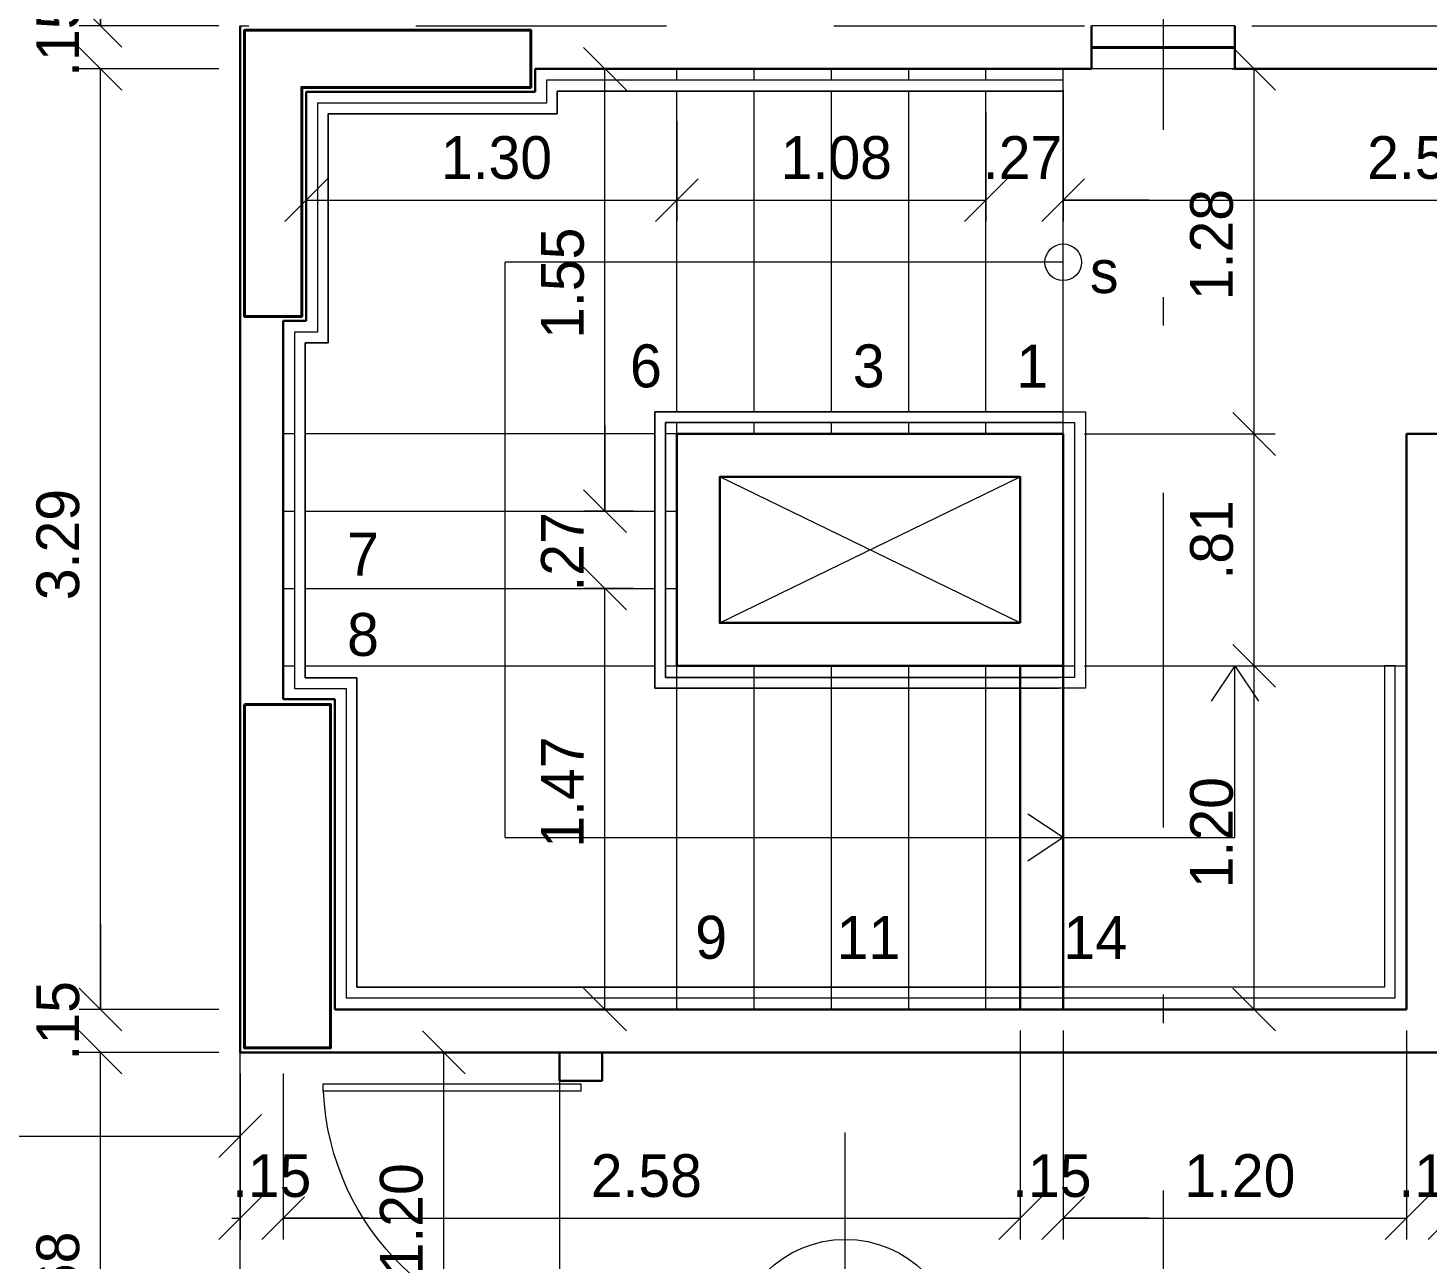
# Model space of a CAD drawing. Header units: metres. Extents: x -5.3 to 83.9, y -21.1 to 42.
# Drawn here: x 26.533 to 31.425, y 22.414 to 26.717 of the extents above; entities that cross this region are included whole.
import ezdxf
from ezdxf.enums import TextEntityAlignment as Align

# ---------------------------------------------------------------- set-up
doc = ezdxf.new("R2010")
doc.units = ezdxf.units.M
doc.header["$MEASUREMENT"] = 0
for name, pattern in [('DGN Style 2', [1.46055, 0.87633, -0.58422]), ('DGN Style 3', [2.04477, 1.46055, -0.58422]), ('DGN Style 4', [2.33834, 1.16844, -0.58422, 0.001461, -0.58422])]:
    doc.linetypes.add(name, pattern=pattern)
for name, color, linetype, lineweight in [('Level 1', 7, 'Continuous', 0), ('Level 23', 7, 'Continuous', 0), ('Level 24', 7, 'Continuous', 0), ('Level 31', 7, 'Continuous', 0), ('Level 41', 7, 'Continuous', 0), ('Level 42', 7, 'Continuous', 0), ('Level 8', 7, 'Continuous', 0)]:
    doc.layers.add(name, color=color, linetype=linetype, lineweight=lineweight)
doc.styles.add('Style-INTL_ENGINEERING', font='INTL_ENGINEERING.shx')
doc.dimstyles.get("Standard").update_dxf_attribs({"dimtxt": 0.18, "dimasz": 0.18, "dimexe": 0.18, "dimexo": 0.0625, "dimgap": 0.09, "dimtad": 0, "dimtih": 1, "dimtoh": 1, "dimdec": 4, "dimzin": 1, "dimdsep": 46, "dimtxsty": 'Standard', "dimcen": 0, "dimadec": 0, "dimazin": 0, "dimtfac": 1, "dimtdec": 4, "dimtofl": 0, "dimtmove": 0, "dimatfit": 3, "dimfxl": 0, "dimtolj": 1, "dimtzin": 1, "dimarcsym": 0})

# ---------------------------------------------------------------- blocks, each defined once
blk = doc.blocks.new('*D89')
at = {"layer": 'Defpoints'}
for p in [(30.062, 27.2024), (32.7002, 27.2024), (27.4238, 26.7246), (32.7002, 26.5746)]:
    blk.add_point(p, dxfattribs=at)
at = {"layer": 'Level 23', "color": 2, "linetype": 'Continuous', "lineweight": 0}
for p, q in [((27.3492, 27.1277), (27.4984, 27.277)), ((27.4238, 26.7989), (27.4238, 27.2766)), ((32.7749, 27.277), (32.6256, 27.1277)), ((32.7002, 26.6489), (32.7002, 27.2766)), ((27.4238, 27.2024), (32.7002, 27.2024))]:
    blk.add_line(p, q, dxfattribs=at)
at = {"layer": 'Level 23', "color": 2, "linetype": 'Continuous', "lineweight": 0, "style": 'Style-INTL_ENGINEERING'}
blk.add_text('5.28', height=0.14925, dxfattribs=at).set_placement((29.8493, 27.3512), align=Align.MIDDLE_LEFT)
blk = doc.blocks.new('_Oblique')
at = {"color": 0, "linetype": 'ByBlock', "lineweight": -2}
blk.add_line((0.5, 0.5), (-0.5, -0.5), dxfattribs=at)
blk = doc.blocks.new('*D94')
at = {"layer": 'Defpoints'}
for p in [(26.7855, 23.289), (27.2738, 23.289), (26.7855, 23.214), (27.2738, 23.139)]:
    blk.add_point(p, dxfattribs=at)
at = {"layer": 'Level 23', "color": 2, "linetype": 'Continuous', "lineweight": 0}
for p, q in [((26.7855, 23.5883), (26.7855, 23.289)), ((26.8601, 23.2144), (26.7109, 23.3637)), ((27.1996, 23.289), (26.7112, 23.289)), ((26.7109, 23.2137), (26.8601, 23.0644)), ((27.1996, 23.139), (26.7112, 23.139)), ((26.7855, 23.1106), (26.7855, 23.139))]:
    blk.add_line(p, q, dxfattribs=at)
at = {"layer": 'Level 23', "color": 2, "linetype": 'Continuous', "lineweight": 0, "style": 'Style-INTL_ENGINEERING'}
blk.add_text('.15', height=0.14925, rotation=90, dxfattribs=at).set_placement((26.6366, 23.1106), align=Align.MIDDLE_LEFT)
blk = doc.blocks.new('*D95')
at = {"layer": 'Defpoints'}
for p in [(26.7855, 26.5746), (27.2738, 26.5746), (26.7855, 24.9318), (27.2738, 23.289)]:
    blk.add_point(p, dxfattribs=at)
at = {"layer": 'Level 23', "color": 2, "linetype": 'Continuous', "lineweight": 0}
for p, q in [((26.7109, 26.6493), (26.8601, 26.5)), ((27.1996, 26.5746), (26.7112, 26.5746)), ((26.7855, 23.289), (26.7855, 26.5746)), ((26.8601, 23.2144), (26.7109, 23.3637)), ((27.1996, 23.289), (26.7112, 23.289))]:
    blk.add_line(p, q, dxfattribs=at)
at = {"layer": 'Level 23', "color": 2, "linetype": 'Continuous', "lineweight": 0, "style": 'Style-INTL_ENGINEERING'}
blk.add_text('3.29', height=0.14925, rotation=90, dxfattribs=at).set_placement((26.6366, 24.7185), align=Align.MIDDLE_LEFT)
blk = doc.blocks.new('*D96')
at = {"layer": 'Defpoints'}
for p in [(26.7855, 26.7246), (27.2738, 26.7246), (26.7855, 26.6496), (27.2738, 26.5746)]:
    blk.add_point(p, dxfattribs=at)
at = {"layer": 'Level 23', "color": 2, "linetype": 'Continuous', "lineweight": 0}
for p, q in [((26.7855, 27.0239), (26.7855, 26.7246)), ((26.8601, 26.65), (26.7109, 26.7993)), ((27.1996, 26.7246), (26.7112, 26.7246)), ((26.7109, 26.6493), (26.8601, 26.5)), ((27.1996, 26.5746), (26.7112, 26.5746)), ((26.7855, 26.5462), (26.7855, 26.5746))]:
    blk.add_line(p, q, dxfattribs=at)
at = {"layer": 'Level 23', "color": 2, "linetype": 'Continuous', "lineweight": 0, "style": 'Style-INTL_ENGINEERING'}
blk.add_text('.15', height=0.14925, rotation=90, dxfattribs=at).set_placement((26.6366, 26.5462), align=Align.MIDDLE_LEFT)
blk = doc.blocks.new('*D97')
at = {"layer": 'Defpoints'}
for p in [(26.7855, 29.8541), (27.2738, 29.8541), (26.7855, 28.2894), (27.2738, 26.7246)]:
    blk.add_point(p, dxfattribs=at)
at = {"layer": 'Level 23', "color": 2, "linetype": 'Continuous', "lineweight": 0}
for p, q in [((26.7109, 29.9287), (26.8601, 29.7795)), ((27.1996, 29.8541), (26.7112, 29.8541)), ((26.7855, 26.7246), (26.7855, 29.8541)), ((26.8601, 26.65), (26.7109, 26.7993)), ((27.1996, 26.7246), (26.7112, 26.7246))]:
    blk.add_line(p, q, dxfattribs=at)
at = {"layer": 'Level 23', "color": 2, "linetype": 'Continuous', "lineweight": 0, "style": 'Style-INTL_ENGINEERING'}
blk.add_text('3.13', height=0.14925, rotation=90, dxfattribs=at).set_placement((26.6366, 28.119), align=Align.MIDDLE_LEFT)
blk = doc.blocks.new('*D93')
at = {"layer": 'Defpoints'}
for p in [(26.7855, 23.139), (27.2738, 23.139), (26.7855, 22.299), (27.2738, 21.459)]:
    blk.add_point(p, dxfattribs=at)
at = {"layer": 'Level 23', "color": 2, "linetype": 'Continuous', "lineweight": 0}
for p, q in [((26.7109, 23.2137), (26.8601, 23.0644)), ((27.1996, 23.139), (26.7112, 23.139)), ((26.7855, 21.459), (26.7855, 23.139)), ((26.8601, 21.3844), (26.7109, 21.5337)), ((27.1996, 21.459), (26.7112, 21.459))]:
    blk.add_line(p, q, dxfattribs=at)
at = {"layer": 'Level 23', "color": 2, "linetype": 'Continuous', "lineweight": 0, "style": 'Style-INTL_ENGINEERING'}
blk.add_text('1.68', height=0.14925, rotation=90, dxfattribs=at).set_placement((26.6366, 22.1245), align=Align.MIDDLE_LEFT)
blk = doc.blocks.new('*D99')
at = {"layer": 'Defpoints'}
for p in [(29.8803, 26.4971), (28.8002, 26.4659), (29.3403, 26.1159), (29.8803, 26.1159)]:
    blk.add_point(p, dxfattribs=at)
at = {"layer": 'Level 23', "color": 2, "linetype": 'Continuous', "lineweight": 0}
for p, q in [((29.8803, 26.4229), (29.8803, 26.0417)), ((28.8002, 26.3916), (28.8002, 26.0417)), ((28.7256, 26.0413), (28.8749, 26.1906)), ((29.9549, 26.1906), (29.8056, 26.0413)), ((28.8002, 26.1159), (29.8803, 26.1159))]:
    blk.add_line(p, q, dxfattribs=at)
at = {"layer": 'Level 23', "color": 2, "linetype": 'Continuous', "lineweight": 0, "style": 'Style-INTL_ENGINEERING'}
blk.add_text('1.08', height=0.14925, dxfattribs=at).set_placement((29.1634, 26.2648), align=Align.MIDDLE_LEFT)
blk = doc.blocks.new('*D100')
at = {"layer": 'Defpoints'}
for p in [(30.1502, 26.5746), (29.8803, 26.4971), (30.0153, 26.1159), (30.1502, 26.1159)]:
    blk.add_point(p, dxfattribs=at)
at = {"layer": 'Level 23', "color": 2, "linetype": 'Continuous', "lineweight": 0}
for p, q in [((30.1502, 26.5004), (30.1502, 26.0417)), ((29.8803, 26.4229), (29.8803, 26.0417)), ((29.9549, 26.1906), (29.8056, 26.0413)), ((30.0756, 26.0413), (30.2249, 26.1906)), ((29.8695, 26.1159), (29.8803, 26.1159)), ((30.4495, 26.1159), (30.1502, 26.1159))]:
    blk.add_line(p, q, dxfattribs=at)
at = {"layer": 'Level 23', "color": 2, "linetype": 'Continuous', "lineweight": 0, "style": 'Style-INTL_ENGINEERING'}
blk.add_text('.27', height=0.14925, dxfattribs=at).set_placement((29.8695, 26.2648), align=Align.MIDDLE_LEFT)
blk = doc.blocks.new('*D101')
at = {"layer": 'Defpoints'}
for p in [(30.1502, 26.5746), (31.4252, 26.1159), (32.7002, 26.1159), (32.7002, 25.9368)]:
    blk.add_point(p, dxfattribs=at)
at = {"layer": 'Level 23', "color": 2, "linetype": 'Continuous', "lineweight": 0}
for p, q in [((30.1502, 26.5004), (30.1502, 26.0417)), ((30.0756, 26.0413), (30.2249, 26.1906)), ((32.7749, 26.1906), (32.6256, 26.0413)), ((32.7002, 26.0111), (32.7002, 26.1902)), ((30.1502, 26.1159), (32.7002, 26.1159))]:
    blk.add_line(p, q, dxfattribs=at)
at = {"layer": 'Level 23', "color": 2, "linetype": 'Continuous', "lineweight": 0, "style": 'Style-INTL_ENGINEERING'}
blk.add_text('2.55', height=0.14925, dxfattribs=at).set_placement((31.2125, 26.2648), align=Align.MIDDLE_LEFT)
blk = doc.blocks.new('*D98')
at = {"layer": 'Defpoints'}
for p in [(28.8002, 26.4659), (27.5045, 26.0944), (28.1524, 26.1159), (28.8002, 26.1159)]:
    blk.add_point(p, dxfattribs=at)
at = {"layer": 'Level 23', "color": 2, "linetype": 'Continuous', "lineweight": 0}
for p, q in [((28.8002, 26.3916), (28.8002, 26.0417)), ((27.4299, 26.0413), (27.5792, 26.1906)), ((27.5045, 26.1687), (27.5045, 26.1902)), ((28.8749, 26.1906), (28.7256, 26.0413)), ((27.5045, 26.1159), (28.8002, 26.1159))]:
    blk.add_line(p, q, dxfattribs=at)
at = {"layer": 'Level 23', "color": 2, "linetype": 'Continuous', "lineweight": 0, "style": 'Style-INTL_ENGINEERING'}
blk.add_text('1.30', height=0.14925, dxfattribs=at).set_placement((27.9755, 26.2648), align=Align.MIDDLE_LEFT)
blk = doc.blocks.new('*D103')
at = {"layer": 'Defpoints'}
for p in [(30.0003, 23.289), (27.4238, 23.139), (28.712, 22.5597), (30.0003, 22.5597)]:
    blk.add_point(p, dxfattribs=at)
at = {"layer": 'Level 23', "color": 2, "linetype": 'Continuous', "lineweight": 0}
for p, q in [((30.0003, 23.2148), (30.0003, 22.4855)), ((27.4238, 23.0648), (27.4238, 22.4855)), ((27.3492, 22.4851), (27.4984, 22.6343)), ((30.0749, 22.6343), (29.9256, 22.4851)), ((27.4238, 22.5597), (30.0003, 22.5597))]:
    blk.add_line(p, q, dxfattribs=at)
at = {"layer": 'Level 23', "color": 2, "linetype": 'Continuous', "lineweight": 0, "style": 'Style-INTL_ENGINEERING'}
blk.add_text('2.58', height=0.14925, dxfattribs=at).set_placement((28.4993, 22.7086), align=Align.MIDDLE_LEFT)
blk = doc.blocks.new('*D104')
at = {"layer": 'Defpoints'}
for p in [(30.0003, 23.289), (30.1502, 23.289), (30.0753, 22.5597), (30.1502, 22.5597)]:
    blk.add_point(p, dxfattribs=at)
at = {"layer": 'Level 23', "color": 2, "linetype": 'Continuous', "lineweight": 0}
for p, q in [((30.0003, 23.2148), (30.0003, 22.4855)), ((30.1502, 23.2148), (30.1502, 22.4855)), ((30.0749, 22.6343), (29.9256, 22.4851)), ((30.0756, 22.4851), (30.2249, 22.6343)), ((29.9718, 22.5597), (30.0003, 22.5597)), ((30.4495, 22.5597), (30.1502, 22.5597))]:
    blk.add_line(p, q, dxfattribs=at)
at = {"layer": 'Level 23', "color": 2, "linetype": 'Continuous', "lineweight": 0, "style": 'Style-INTL_ENGINEERING'}
blk.add_text('.15', height=0.14925, dxfattribs=at).set_placement((29.9718, 22.7086), align=Align.MIDDLE_LEFT)
blk = doc.blocks.new('*D105')
at = {"layer": 'Defpoints'}
for p in [(30.1502, 23.289), (31.3503, 23.289), (30.7503, 22.5597), (31.3503, 22.5597)]:
    blk.add_point(p, dxfattribs=at)
at = {"layer": 'Level 23', "color": 2, "linetype": 'Continuous', "lineweight": 0}
for p, q in [((30.1502, 23.2148), (30.1502, 22.4855)), ((31.3503, 23.2148), (31.3503, 22.4855)), ((30.0756, 22.4851), (30.2249, 22.6343)), ((31.4249, 22.6343), (31.2756, 22.4851)), ((30.1502, 22.5597), (31.3503, 22.5597))]:
    blk.add_line(p, q, dxfattribs=at)
at = {"layer": 'Level 23', "color": 2, "linetype": 'Continuous', "lineweight": 0, "style": 'Style-INTL_ENGINEERING'}
blk.add_text('1.20', height=0.14925, dxfattribs=at).set_placement((30.5734, 22.7086), align=Align.MIDDLE_LEFT)
blk = doc.blocks.new('*D106')
at = {"layer": 'Defpoints'}
for p in [(31.3503, 23.289), (31.5003, 23.289), (31.4252, 22.5597), (31.5003, 22.5597)]:
    blk.add_point(p, dxfattribs=at)
at = {"layer": 'Level 23', "color": 2, "linetype": 'Continuous', "lineweight": 0}
for p, q in [((31.3503, 23.2148), (31.3503, 22.4855)), ((31.5003, 23.2148), (31.5003, 22.4855)), ((31.4249, 22.6343), (31.2756, 22.4851)), ((31.4256, 22.4851), (31.5749, 22.6343)), ((31.3218, 22.5597), (31.3503, 22.5597)), ((31.7995, 22.5597), (31.5003, 22.5597))]:
    blk.add_line(p, q, dxfattribs=at)
at = {"layer": 'Level 23', "color": 2, "linetype": 'Continuous', "lineweight": 0, "style": 'Style-INTL_ENGINEERING'}
blk.add_text('.15', height=0.14925, dxfattribs=at).set_placement((31.3218, 22.7086), align=Align.MIDDLE_LEFT)
blk = doc.blocks.new('*D102')
at = {"layer": 'Defpoints'}
for p in [(27.2738, 23.139), (27.4238, 23.139), (27.3488, 22.5597), (27.4238, 22.5597)]:
    blk.add_point(p, dxfattribs=at)
at = {"layer": 'Level 23', "color": 2, "linetype": 'Continuous', "lineweight": 0}
for p, q in [((27.2738, 23.0648), (27.2738, 22.4855)), ((27.4238, 23.0648), (27.4238, 22.4855)), ((27.3484, 22.6343), (27.1992, 22.4851)), ((27.3492, 22.4851), (27.4984, 22.6343)), ((27.2454, 22.5597), (27.2738, 22.5597)), ((27.7231, 22.5597), (27.4238, 22.5597))]:
    blk.add_line(p, q, dxfattribs=at)
at = {"layer": 'Level 23', "color": 2, "linetype": 'Continuous', "lineweight": 0, "style": 'Style-INTL_ENGINEERING'}
blk.add_text('.15', height=0.14925, dxfattribs=at).set_placement((27.2454, 22.7086), align=Align.MIDDLE_LEFT)
blk = doc.blocks.new('*D150')
at = {"layer": 'Defpoints'}
for p in [(27.2738, 23.139), (27.9858, 23.139), (27.9858, 22.5402), (28.3895, 21.9413)]:
    blk.add_point(p, dxfattribs=at)
at = {"layer": 'Level 23', "color": 2, "linetype": 'Continuous', "lineweight": 0}
for p, q in [((27.9112, 23.2137), (28.0604, 23.0644)), ((27.3481, 23.139), (28.06, 23.139)), ((27.9858, 21.9413), (27.9858, 23.139)), ((28.0604, 21.8667), (27.9112, 22.0159)), ((28.3153, 21.9413), (27.9115, 21.9413))]:
    blk.add_line(p, q, dxfattribs=at)
at = {"layer": 'Level 23', "color": 2, "linetype": 'Continuous', "lineweight": 0, "style": 'Style-INTL_ENGINEERING'}
blk.add_text('1.20', height=0.14925, rotation=90, dxfattribs=at).set_placement((27.8369, 22.3633), align=Align.MIDDLE_LEFT)
blk = doc.blocks.new('*D164')
at = {"layer": 'Defpoints'}
for p in [(30.1502, 25.299), (30.8173, 25.299), (30.8173, 24.894), (30.1502, 24.489)]:
    blk.add_point(p, dxfattribs=at)
at = {"layer": 'Level 23', "color": 2, "linetype": 'Continuous', "lineweight": 0}
for p, q in [((30.7427, 25.3737), (30.892, 25.2244)), ((30.2245, 25.299), (30.8916, 25.299)), ((30.8173, 24.489), (30.8173, 25.299)), ((30.892, 24.4144), (30.7427, 24.5637)), ((30.2245, 24.489), (30.8916, 24.489))]:
    blk.add_line(p, q, dxfattribs=at)
at = {"layer": 'Level 23', "color": 2, "linetype": 'Continuous', "lineweight": 0, "style": 'Style-INTL_ENGINEERING'}
blk.add_text('.81', height=0.14925, rotation=90, dxfattribs=at).set_placement((30.6685, 24.7906), align=Align.MIDDLE_LEFT)
blk = doc.blocks.new('*D165')
at = {"layer": 'Defpoints'}
for p in [(30.6664, 26.5746), (30.8173, 26.5746), (30.8173, 25.9368), (30.1502, 25.299)]:
    blk.add_point(p, dxfattribs=at)
at = {"layer": 'Level 23', "color": 2, "linetype": 'Continuous', "lineweight": 0}
for p, q in [((30.7427, 26.6493), (30.892, 26.5)), ((30.7407, 26.5746), (30.8916, 26.5746)), ((30.8173, 25.299), (30.8173, 26.5746)), ((30.892, 25.2244), (30.7427, 25.3737)), ((30.2245, 25.299), (30.8916, 25.299))]:
    blk.add_line(p, q, dxfattribs=at)
at = {"layer": 'Level 23', "color": 2, "linetype": 'Continuous', "lineweight": 0, "style": 'Style-INTL_ENGINEERING'}
blk.add_text('1.28', height=0.14925, rotation=90, dxfattribs=at).set_placement((30.6685, 25.7664), align=Align.MIDDLE_LEFT)
blk = doc.blocks.new('*D163')
at = {"layer": 'Defpoints'}
for p in [(30.1502, 24.489), (30.8173, 24.489), (30.8173, 23.889), (31.3503, 23.289)]:
    blk.add_point(p, dxfattribs=at)
at = {"layer": 'Level 23', "color": 2, "linetype": 'Continuous', "lineweight": 0}
for p, q in [((30.7427, 24.5637), (30.892, 24.4144)), ((30.2245, 24.489), (30.8916, 24.489)), ((30.8173, 23.289), (30.8173, 24.489)), ((30.892, 23.2144), (30.7427, 23.3637)), ((31.276, 23.289), (30.7431, 23.289))]:
    blk.add_line(p, q, dxfattribs=at)
at = {"layer": 'Level 23', "color": 2, "linetype": 'Continuous', "lineweight": 0, "style": 'Style-INTL_ENGINEERING'}
blk.add_text('1.20', height=0.14925, rotation=90, dxfattribs=at).set_placement((30.6685, 23.7122), align=Align.MIDDLE_LEFT)
blk = doc.blocks.new('*D167')
at = {"layer": 'Defpoints'}
for p in [(28.549, 25.029), (28.7228, 25.029), (28.549, 24.894), (28.7228, 24.759)]:
    blk.add_point(p, dxfattribs=at)
at = {"layer": 'Level 23', "color": 2, "linetype": 'Continuous', "lineweight": 0}
for p, q in [((28.549, 25.3283), (28.549, 25.029)), ((28.6236, 24.9544), (28.4744, 25.1037)), ((28.6485, 25.029), (28.4747, 25.029)), ((28.4744, 24.8337), (28.6236, 24.6844)), ((28.6485, 24.759), (28.4747, 24.759)), ((28.549, 24.7483), (28.549, 24.759))]:
    blk.add_line(p, q, dxfattribs=at)
at = {"layer": 'Level 23', "color": 2, "linetype": 'Continuous', "lineweight": 0, "style": 'Style-INTL_ENGINEERING'}
blk.add_text('.27', height=0.14925, rotation=90, dxfattribs=at).set_placement((28.4001, 24.7483), align=Align.MIDDLE_LEFT)
blk = doc.blocks.new('*D168')
at = {"layer": 'Defpoints'}
for p in [(28.3045, 26.5746), (28.549, 26.5746), (28.549, 25.8018), (28.7228, 25.029)]:
    blk.add_point(p, dxfattribs=at)
at = {"layer": 'Level 23', "color": 2, "linetype": 'Continuous', "lineweight": 0}
for p, q in [((28.4744, 26.6493), (28.6236, 26.5)), ((28.3788, 26.5746), (28.6232, 26.5746)), ((28.549, 25.029), (28.549, 26.5746)), ((28.6236, 24.9544), (28.4744, 25.1037)), ((28.6485, 25.029), (28.4747, 25.029))]:
    blk.add_line(p, q, dxfattribs=at)
at = {"layer": 'Level 23', "color": 2, "linetype": 'Continuous', "lineweight": 0, "style": 'Style-INTL_ENGINEERING'}
blk.add_text('1.55', height=0.14925, rotation=90, dxfattribs=at).set_placement((28.4001, 25.6314), align=Align.MIDDLE_LEFT)
blk = doc.blocks.new('*D166')
at = {"layer": 'Defpoints'}
for p in [(28.549, 24.759), (28.7228, 24.759), (28.549, 24.024), (27.6045, 23.289)]:
    blk.add_point(p, dxfattribs=at)
at = {"layer": 'Level 23', "color": 2, "linetype": 'Continuous', "lineweight": 0}
for p, q in [((28.4744, 24.8337), (28.6236, 24.6844)), ((28.6485, 24.759), (28.4747, 24.759)), ((28.549, 23.289), (28.549, 24.759)), ((28.6236, 23.2144), (28.4744, 23.3637)), ((27.6788, 23.289), (28.6232, 23.289))]:
    blk.add_line(p, q, dxfattribs=at)
at = {"layer": 'Level 23', "color": 2, "linetype": 'Continuous', "lineweight": 0, "style": 'Style-INTL_ENGINEERING'}
blk.add_text('1.47', height=0.14925, rotation=90, dxfattribs=at).set_placement((28.4001, 23.8536), align=Align.MIDDLE_LEFT)
blk = doc.blocks.new('*D203')
at = {"layer": 'Defpoints'}
for p in [(25.2942, 22.8468), (27.2738, 22.8468), (23.3146, 22.1596), (27.2738, 21.939)]:
    blk.add_point(p, dxfattribs=at)
at = {"layer": 'Level 23', "color": 2, "linetype": 'Continuous', "lineweight": 0}
for p, q in [((23.2399, 22.7721), (23.3892, 22.9214)), ((23.3146, 22.2339), (23.3146, 22.921)), ((27.3484, 22.9214), (27.1992, 22.7721)), ((27.2738, 22.0133), (27.2738, 22.921)), ((23.3146, 22.8468), (27.2738, 22.8468))]:
    blk.add_line(p, q, dxfattribs=at)
at = {"layer": 'Level 23', "color": 2, "linetype": 'Continuous', "lineweight": 0, "style": 'Style-INTL_ENGINEERING'}
blk.add_text('3.96', height=0.14925, dxfattribs=at).set_placement((25.0768, 22.9956), align=Align.MIDDLE_LEFT)
blk = doc.blocks.new('J140B_')
at = {"color": 7, "linetype": 'Continuous', "lineweight": 30}
for p, q in [((0, 0), (0, 0.15)), ((0.5001, 0), (0.5, 0.15))]:
    blk.add_line(p, q, dxfattribs=at)
at = {"color": 7, "linetype": 'Continuous', "lineweight": 0}
for p, q in [((0, 0.15), (0.5, 0.15)), ((0, 0), (0.5001, 0))]:
    blk.add_line(p, q, dxfattribs=at)
at = {"color": 7, "linetype": 'Continuous', "lineweight": 40}
blk.add_line((0, 0.075), (0.5001, 0.075), dxfattribs=at)
blk = doc.blocks.new('P80D_2')
at = {"color": 172, "linetype": 'Continuous', "lineweight": 0}
for p, q in [((0.035, 0.975), (0.01, 0.975)), ((0.01, 0.975), (0.01, 0.075)), ((0.035, 0.075), (0.035, 0.975)), ((0, 0), (0, 0.15)), ((0.9, 0), (0.9, 0.15)), ((0.01, 0.075), (0.035, 0.075))]:
    blk.add_line(p, q, dxfattribs=at)
blk.add_ellipse((-0.0046, 0.0749), major_axis=(0.9046, 0), ratio=0.995042, start_param=6.283183, end_param=7.810215, dxfattribs=at)

msp = doc.modelspace()

# ---------------------------------------------------------------- linework, layer by layer
at = {"layer": 'Level 1', "color": 3, "linetype": 'DGN Style 4', "lineweight": 0}
msp.add_line((30.4996, 27.5301), (30.4996, 11.4338), dxfattribs=at)
at = {"layer": 'Level 24', "color": 2, "linetype": 'Continuous', "lineweight": 13}
msp.add_line((29.3888, 21.3047), (29.3888, 22.8587), dxfattribs=at)
msp.add_circle((29.3889, 22.0943), 0.3916, dxfattribs=at)
at = {"layer": 'Level 31', "color": 30, "linetype": 'Continuous', "lineweight": 0}
msp.add_line((27.2738, 21.459), (27.2738, 23.139), dxfattribs=at)
at = {"layer": 'Level 41', "color": 7, "linetype": 'Continuous', "lineweight": 30}
for p, q in [((27.2738, 23.139), (27.2738, 26.7246)), ((28.3045, 26.5746), (30.2495, 26.5746)), ((28.3045, 26.4946), (28.3045, 26.5746)), ((30.7495, 26.5746), (32.7002, 26.5746)), ((27.5045, 26.4942), (28.3045, 26.4946)), ((27.5045, 25.6946), (27.5045, 26.4942)), ((27.4238, 24.373), (27.4238, 25.6946)), ((27.4238, 25.6946), (27.5045, 25.6946)), ((31.3503, 25.299), (31.7003, 25.299)), ((31.3503, 23.289), (31.3503, 25.299)), ((30.0003, 24.489), (30.0003, 23.289)), ((30.1502, 24.489), (30.1502, 23.289)), ((27.6045, 24.373), (27.4238, 24.373)), ((27.6045, 23.289), (27.6045, 24.373)), ((31.3503, 23.289), (27.6045, 23.289)), ((27.2738, 23.139), (31.7002, 23.139))]:
    msp.add_line(p, q, dxfattribs=at)
at = {"layer": 'Level 41', "color": 230, "linetype": 'Continuous', "lineweight": 0}
for p, q in [((28.8002, 26.5346), (28.8002, 26.5746)), ((29.0703, 26.5346), (29.0703, 26.5746)), ((29.3403, 26.5346), (29.3403, 26.5746)), ((29.6103, 26.5346), (29.6103, 26.5746)), ((29.8803, 26.5346), (29.8803, 26.5746)), ((30.1502, 25.3765), (30.1502, 26.5746)), ((28.8002, 25.3765), (28.8002, 26.484)), ((29.0703, 25.3765), (29.0703, 26.4971)), ((29.3403, 25.3765), (29.3403, 26.4971)), ((29.3403, 25.3765), (29.3403, 26.4971)), ((29.6103, 25.3765), (29.6103, 26.4971)), ((29.6103, 25.3765), (29.6103, 26.4971)), ((29.8803, 25.3765), (29.8803, 26.4971)), ((29.8803, 25.3765), (29.8803, 26.4971)), ((28.8002, 25.3765), (28.8002, 26.4659)), ((30.1502, 25.899), (28.2003, 25.899)), ((28.2003, 23.889), (28.2003, 25.899)), ((30.1502, 25.899), (28.2003, 25.899)), ((28.2003, 23.889), (28.2003, 25.899)), ((28.8002, 25.299), (28.8002, 25.339)), ((29.0703, 25.299), (29.0703, 25.339)), ((29.3403, 25.299), (29.3403, 25.339)), ((29.6103, 25.299), (29.6103, 25.339)), ((29.8803, 25.299), (29.8803, 25.339)), ((30.1502, 25.299), (30.1502, 25.339)), ((27.4238, 25.029), (27.4638, 25.029)), ((27.5013, 25.029), (28.7228, 25.029)), ((27.5013, 25.029), (28.7228, 25.029)), ((28.7602, 25.029), (28.8002, 25.029)), ((27.4238, 24.759), (27.4638, 24.759)), ((27.5013, 24.759), (28.7228, 24.759)), ((27.5013, 24.759), (28.7228, 24.759)), ((28.7602, 24.759), (28.8002, 24.759))]:
    msp.add_line(p, q, dxfattribs=at)
at = {"layer": 'Level 41', "color": 171, "linetype": 'Continuous', "lineweight": 13}
for p, q in [((30.1502, 26.4971), (30.1502, 26.5346)), ((30.1502, 25.339), (30.1502, 25.3765))]:
    msp.add_line(p, q, dxfattribs=at)
at = {"layer": 'Level 41', "color": 7, "linetype": 'Continuous', "lineweight": 0}
for p, q in [((30.0003, 24.639), (28.9503, 25.149)), ((28.9503, 24.639), (30.0003, 25.149))]:
    msp.add_line(p, q, dxfattribs=at)
at = {"layer": 'Level 41', "color": 230, "linetype": 'DGN Style 3', "lineweight": 0}
for p, q in [((28.8002, 23.289), (28.8002, 24.489)), ((29.0703, 23.289), (29.0703, 24.489)), ((29.3403, 23.289), (29.3403, 24.489)), ((29.6103, 23.289), (29.6103, 24.489)), ((29.8803, 23.289), (29.8803, 24.489)), ((30.1502, 23.889), (30.0269, 23.9714)), ((28.2003, 23.889), (30.1502, 23.889)), ((30.1502, 23.889), (30.0269, 23.8067))]:
    msp.add_line(p, q, dxfattribs=at)
at = {"layer": 'Level 41', "color": 171, "linetype": 'DGN Style 3', "lineweight": 13}
for p, q in [((28.8002, 24.449), (30.1352, 24.449)), ((28.8002, 24.4115), (30.1352, 24.4115)), ((28.8002, 23.3665), (30.1352, 23.3665)), ((28.8002, 23.329), (30.1352, 23.329))]:
    msp.add_line(p, q, dxfattribs=at)
at = {"layer": 'Level 41', "color": 91, "linetype": 'Continuous', "lineweight": 40, "flags": 128}
for points in [[(27.2895, 26.7096), (28.2895, 26.7096), (28.2895, 26.5096), (27.4895, 26.5096), (27.4895, 25.7096), (27.2895, 25.7096)], [(27.2895, 24.3546), (27.5895, 24.3546), (27.5895, 23.1546), (27.2895, 23.1546)]]:
    msp.add_lwpolyline(points, close=True, dxfattribs=at)
at = {"layer": 'Level 41', "color": 171, "linetype": 'Continuous', "lineweight": 13, "flags": 128}
for points in [[(30.1502, 26.5346), (28.3445, 26.5346), (28.3445, 26.4546), (27.5445, 26.4546), (27.5445, 25.6546), (27.4638, 25.6546), (27.4638, 24.4096), (27.6445, 24.4096), (27.6445, 23.329), (28.8002, 23.329)], [(30.1502, 26.4971), (28.382, 26.4971), (28.382, 26.4171), (27.582, 26.4171), (27.582, 25.6171), (27.5013, 25.6171), (27.5013, 24.4471), (27.682, 24.4471), (27.682, 23.3665), (28.8002, 23.3665)], [(30.1502, 25.3765), (28.7228, 25.3765), (28.7228, 24.4115), (28.8002, 24.4115)], [(30.1502, 25.339), (28.7602, 25.339), (28.7602, 24.449), (28.8002, 24.449)]]:
    msp.add_lwpolyline(points, dxfattribs=at)
at = {"layer": 'Level 41', "color": 7, "linetype": 'Continuous', "lineweight": 30, "flags": 128}
for points in [[(30.1502, 24.489), (28.8002, 24.489), (28.8002, 25.299), (30.1502, 25.299)], [(30.0003, 24.639), (28.9503, 24.639), (28.9503, 25.149), (30.0003, 25.149)]]:
    msp.add_lwpolyline(points, close=True, dxfattribs=at)
at = {"layer": 'Level 41', "color": 230, "linetype": 'Continuous', "lineweight": 0}
msp.add_circle((30.1503, 25.899), 0.0639, dxfattribs=at)
msp.add_circle((30.1503, 25.899), 0.0639, dxfattribs=at)
at = {"layer": 'Level 42', "color": 7, "linetype": 'Continuous', "lineweight": 30}
for p, q in [((27.2738, 23.139), (27.2738, 26.7246)), ((28.3045, 26.5746), (30.2495, 26.5746)), ((28.3045, 26.4946), (28.3045, 26.5746)), ((30.7495, 26.5746), (32.7002, 26.5746)), ((27.5045, 26.4942), (28.3045, 26.4946)), ((27.5045, 25.6946), (27.5045, 26.4942)), ((27.4238, 24.373), (27.4238, 25.6946)), ((27.4238, 25.6946), (27.5045, 25.6946)), ((31.3503, 25.299), (31.7003, 25.299)), ((31.3503, 23.289), (31.3503, 25.299)), ((27.6045, 24.373), (27.4238, 24.373)), ((27.6045, 23.289), (27.6045, 24.373)), ((31.3503, 23.289), (27.6045, 23.289)), ((27.2738, 23.139), (28.3895, 23.139)), ((28.3895, 23.039), (28.3895, 23.139)), ((28.5395, 23.039), (28.5395, 23.139)), ((28.5395, 23.139), (30.4395, 23.139)), ((30.5595, 23.139), (31.7002, 23.139)), ((28.3895, 23.039), (28.5395, 23.039))]:
    msp.add_line(p, q, dxfattribs=at)
at = {"layer": 'Level 42', "color": 230, "linetype": 'Continuous', "lineweight": 0}
for p, q in [((28.8002, 26.5346), (28.8002, 26.5746)), ((29.0703, 26.5346), (29.0703, 26.5746)), ((29.3403, 26.5346), (29.3403, 26.5746)), ((29.6103, 26.5346), (29.6103, 26.5746)), ((29.8803, 26.5346), (29.8803, 26.5746)), ((30.1502, 26.5346), (30.1502, 26.5746)), ((28.8002, 25.3765), (28.8002, 26.4971)), ((29.0703, 25.3765), (29.0703, 26.4971)), ((29.3403, 25.3765), (29.3403, 26.4971)), ((29.6103, 25.3765), (29.6103, 26.4971)), ((29.8803, 25.3765), (29.8803, 26.4971)), ((30.1502, 25.3765), (30.1502, 26.4971)), ((30.1502, 25.899), (28.2003, 25.899)), ((28.2003, 23.889), (28.2003, 25.899)), ((27.4638, 25.299), (27.4238, 25.299)), ((28.7228, 25.299), (27.5013, 25.299)), ((28.8002, 25.299), (28.7602, 25.299)), ((28.8002, 25.299), (28.8002, 25.339)), ((29.0703, 25.299), (29.0703, 25.339)), ((29.3403, 25.299), (29.3403, 25.339)), ((29.6103, 25.299), (29.6103, 25.339)), ((29.8803, 25.299), (29.8803, 25.339)), ((30.1502, 25.299), (30.1502, 25.339)), ((27.4238, 25.029), (27.4638, 25.029)), ((27.5013, 25.029), (28.7228, 25.029)), ((28.7602, 25.029), (28.8002, 25.029)), ((27.4238, 24.759), (27.4638, 24.759)), ((27.5013, 24.759), (28.7228, 24.759)), ((28.7602, 24.759), (28.8002, 24.759)), ((27.4238, 24.489), (27.4638, 24.489)), ((27.5013, 24.489), (28.7228, 24.489)), ((28.7602, 24.489), (28.8002, 24.489)), ((28.8002, 24.449), (28.8002, 24.489)), ((29.0703, 24.449), (29.0703, 24.489)), ((29.3403, 24.449), (29.3403, 24.489)), ((29.6103, 24.449), (29.6103, 24.489)), ((29.8803, 24.449), (29.8803, 24.489)), ((30.1502, 24.489), (30.1902, 24.489)), ((30.1502, 24.449), (30.1502, 24.489)), ((30.2278, 24.489), (31.3503, 24.489)), ((30.7503, 24.489), (30.6679, 24.3657)), ((30.7503, 23.889), (30.7503, 24.489)), ((30.7503, 24.489), (30.8326, 24.3657)), ((28.8002, 23.3665), (28.8002, 24.4115)), ((29.0703, 23.3665), (29.0703, 24.4115)), ((29.3403, 23.3665), (29.3403, 24.4115)), ((29.6103, 23.3665), (29.6103, 24.4115)), ((29.8803, 23.3665), (29.8803, 24.4115)), ((30.1502, 23.3665), (30.1502, 24.4115)), ((28.2003, 23.889), (30.7503, 23.889)), ((28.8002, 23.289), (28.8002, 23.329)), ((29.0703, 23.289), (29.0703, 23.329)), ((29.3403, 23.289), (29.3403, 23.329)), ((29.6103, 23.289), (29.6103, 23.329)), ((29.8803, 23.289), (29.8803, 23.329)), ((30.1502, 23.289), (30.1502, 23.329))]:
    msp.add_line(p, q, dxfattribs=at)
at = {"layer": 'Level 42', "color": 7, "linetype": 'Continuous', "lineweight": 0}
for p, q in [((30.0003, 24.639), (28.9503, 25.149)), ((28.9503, 24.639), (30.0003, 25.149)), ((28.3895, 23.039), (28.3895, 22.1391))]:
    msp.add_line(p, q, dxfattribs=at)
at = {"layer": 'Level 42', "color": 2, "linetype": 'Continuous', "lineweight": 40, "flags": 128}
for points in [[(28.2895, 26.7096), (27.2895, 26.7096), (27.2895, 25.7096), (27.4895, 25.7096), (27.4895, 26.5096), (28.2895, 26.5096)], [(27.2895, 24.3546), (27.5895, 24.3546), (27.5895, 23.1546), (27.2895, 23.1546)]]:
    msp.add_lwpolyline(points, close=True, dxfattribs=at)
at = {"layer": 'Level 42', "color": 171, "linetype": 'Continuous', "lineweight": 13, "flags": 128}
for points in [[(30.1502, 26.5346), (28.3445, 26.5346), (28.3445, 26.4546), (27.5445, 26.4546), (27.5445, 25.6546), (27.4638, 25.6546), (27.4638, 24.4096), (27.6445, 24.4096), (27.6445, 23.329), (31.3103, 23.329), (31.3103, 24.489), (31.2727, 24.489), (31.2727, 23.3665), (27.682, 23.3665), (27.682, 24.4471), (27.5013, 24.4471), (27.5013, 25.6171), (27.582, 25.6171), (27.582, 26.4171), (28.382, 26.4171), (28.382, 26.4971), (30.1502, 26.4971)], [(30.2278, 24.4115), (28.7228, 24.4115), (28.7228, 25.3765), (30.2278, 25.3765)], [(30.1902, 24.449), (28.7602, 24.449), (28.7602, 25.339), (30.1902, 25.339)]]:
    msp.add_lwpolyline(points, close=True, dxfattribs=at)
at = {"layer": 'Level 42', "color": 7, "linetype": 'Continuous', "lineweight": 30, "flags": 128}
for points in [[(30.1502, 24.489), (28.8002, 24.489), (28.8002, 25.299), (30.1502, 25.299)], [(30.0003, 24.639), (28.9503, 24.639), (28.9503, 25.149), (30.0003, 25.149)]]:
    msp.add_lwpolyline(points, close=True, dxfattribs=at)
at = {"layer": 'Level 42', "color": 230, "linetype": 'Continuous', "lineweight": 0}
msp.add_circle((30.1503, 25.899), 0.0639, dxfattribs=at)
at = {"layer": 'Level 8', "color": 7, "linetype": 'DGN Style 2', "lineweight": 0, "flags": 128}
msp.add_lwpolyline([(33.7253, 21.9391), (38.0346, 21.939), (38.0346, 22.689), (46.8646, 22.689), (46.8646, 21.289), (50.6245, 21.289), (50.6245, 14.579), (49.9246, 14.579), (49.9246, 14.079), (49.3745, 13.529), (39.8467, 13.529), (39.2267, 12.909), (31.9114, 12.909), (31.6938, 13.1263), (29.3053, 13.1263), (29.0877, 12.909), (21.7724, 12.909), (21.1524, 13.529), (11.6245, 13.529), (11.0746, 14.079), (11.0746, 14.579), (10.3745, 14.579), (10.3745, 21.289), (14.1346, 21.289), (14.1346, 22.689), (22.9645, 22.689), (22.9645, 21.939), (27.2738, 21.939), (27.2738, 26.7246), (33.7241, 26.7246), (33.7253, 21.9391)], dxfattribs=at)

# ---------------------------------------------------------------- block references
at = {"layer": 'Level 41', "color": 7, "linetype": 'Continuous', "lineweight": 30, "xscale": 0.9999953433792164, "yscale": 0.9999953433792164, "rotation": 180}
msp.add_blockref('J140B_', (30.7496, 26.7246), dxfattribs=at)
at = {"layer": 'Level 42', "color": 7, "linetype": 'Continuous', "lineweight": 30, "xscale": 0.9999953433792164, "yscale": 0.9999953433792164, "rotation": 180}
msp.add_blockref('J140B_', (30.7496, 26.7246), dxfattribs=at)
at = {"layer": 'Level 42', "color": 172, "linetype": 'Continuous', "lineweight": 0, "yscale": -0.9999999999999998, "rotation": 270.0002668047177}
msp.add_blockref('P80D_2', (28.5395, 23.039), dxfattribs=at)

# ---------------------------------------------------------------- texts
at = {"layer": 'Level 24', "color": 2, "linetype": 'Continuous', "lineweight": 13, "char_height": 0.15, "attachment_point": 5, "line_spacing_factor": 1.200006, "style": 'Style-INTL_ENGINEERING'}
for s, insert in [('s\\P', (30.2938, 25.8653)), ('6\\P', (28.692, 25.5359)), ('3\\P', (29.4707, 25.5359)), ('1\\P', (30.0424, 25.5359)), ('7\\P', (27.7033, 24.8791)), ('8\\P', (27.7033, 24.5977)), ('9\\P', (28.92, 23.54)), ('11\\P', (29.4697, 23.54)), ('14\\P', (30.2624, 23.54))]:
    msp.add_mtext(s, dxfattribs=dict(at, insert=insert))

# ---------------------------------------------------------------- dimensions: what is measured, and where the dimension line sits
at = {"layer": 'Level 23', "color": 2, "linetype": 'Continuous', "lineweight": 0}
for base, p1, p2, picture, middle in [((26.7855, 29.8541), (27.2738, 26.7246), (27.2738, 29.8541), '*D97', (26.7855, 28.2894)), ((26.7855, 26.5746), (27.2738, 23.289), (27.2738, 26.5746), '*D95', (26.7855, 24.9318)), ((28.549, 26.5746), (28.7228, 25.029), (28.3045, 26.5746), '*D168', (28.549, 25.8018)), ((30.8173, 26.5746), (30.1502, 25.299), (30.6664, 26.5746), '*D165', (30.8173, 25.9368)), ((30.8173, 25.299), (30.1502, 24.489), (30.1502, 25.299), '*D164', (30.8173, 24.894)), ((28.549, 24.759), (27.6045, 23.289), (28.7228, 24.759), '*D166', (28.549, 24.024)), ((30.8173, 24.489), (31.3503, 23.289), (30.1502, 24.489), '*D163', (30.8173, 23.889)), ((26.7855, 23.139), (27.2738, 21.459), (27.2738, 23.139), '*D93', (26.7855, 22.299)), ((27.9858, 23.139), (28.3895, 21.9413), (27.2738, 23.139), '*D150', (27.9858, 22.5402))]:
    dim = msp.add_linear_dim(base=base, p1=p1, p2=p2, angle=90, dimstyle='Standard', override={"dimtxt": 0.14925, "dimasz": 0.14925, "dimexe": 0.07425, "dimexo": 0.07425, "dimgap": 0.07425, "dimtad": 1, "dimtih": 0, "dimtoh": 0, "dimdec": 2, "dimzin": 7, "dimtxsty": 'Style-INTL_ENGINEERING', "dimblk": 'Oblique', "dimclre": 2, "dimtdec": 2, "dimatfit": 1, "dimtolj": 0, "dimtzin": 7, "dimlwe": 0}, dxfattribs=at)
    dim.commit()
    dim.dimension.update_dxf_attribs({"geometry": picture, "text_midpoint": middle})
for base, p1, p2, picture, middle in [((32.7002, 27.2024), (27.4238, 26.7246), (32.7002, 26.5746), '*D89', (30.062, 27.2024)), ((32.7002, 26.1159), (30.1502, 26.5746), (32.7002, 25.9368), '*D101', (31.4252, 26.1159)), ((29.8803, 26.1159), (28.8002, 26.4659), (29.8803, 26.4971), '*D99', (29.3403, 26.1159)), ((28.8002, 26.1159), (27.5045, 26.0944), (28.8002, 26.4659), '*D98', (28.1524, 26.1159)), ((30.0003, 22.5597), (27.4238, 23.139), (30.0003, 23.289), '*D103', (28.712, 22.5597)), ((31.3503, 22.5597), (30.1502, 23.289), (31.3503, 23.289), '*D105', (30.7503, 22.5597)), ((27.2738, 22.8468), (23.3146, 22.1596), (27.2738, 21.939), '*D203', (25.2942, 22.8468))]:
    dim = msp.add_linear_dim(base=base, p1=p1, p2=p2, dimstyle='Standard', override={"dimtxt": 0.14925, "dimasz": 0.14925, "dimexe": 0.07425, "dimexo": 0.07425, "dimgap": 0.07425, "dimtad": 1, "dimtih": 0, "dimtoh": 0, "dimdec": 2, "dimzin": 7, "dimtxsty": 'Style-INTL_ENGINEERING', "dimblk": 'Oblique', "dimclre": 2, "dimtdec": 2, "dimatfit": 1, "dimtolj": 0, "dimtzin": 7, "dimlwe": 0}, dxfattribs=at)
    dim.commit()
    dim.dimension.update_dxf_attribs({"geometry": picture, "text_midpoint": middle})
for base, p1, p2, picture, middle in [((26.7855, 26.7246), (27.2738, 26.5746), (27.2738, 26.7246), '*D96', (26.7855, 26.6496)), ((28.549, 25.029), (28.7228, 24.759), (28.7228, 25.029), '*D167', (28.549, 24.894)), ((26.7855, 23.289), (27.2738, 23.139), (27.2738, 23.289), '*D94', (26.7855, 23.214))]:
    dim = msp.add_linear_dim(base=base, p1=p1, p2=p2, angle=90, dimstyle='Standard', override={"dimtxt": 0.14925, "dimasz": 0.14925, "dimexe": 0.07425, "dimexo": 0.07425, "dimgap": 0.07425, "dimtad": 1, "dimtih": 0, "dimtoh": 0, "dimdec": 2, "dimzin": 7, "dimtxsty": 'Style-INTL_ENGINEERING', "dimblk": 'Oblique', "dimclre": 2, "dimtdec": 2, "dimatfit": 1, "dimtolj": 0, "dimtzin": 7, "dimlwe": 0}, dxfattribs=at)
    dim.commit()
    dim.dimension.update_dxf_attribs({"geometry": picture, "text_midpoint": middle, "dimtype": 160})
for base, p1, p2, picture, middle in [((30.1502, 26.1159), (29.8803, 26.4971), (30.1502, 26.5746), '*D100', (30.0153, 26.1159)), ((30.1502, 22.5597), (30.0003, 23.289), (30.1502, 23.289), '*D104', (30.0753, 22.5597)), ((31.5003, 22.5597), (31.3503, 23.289), (31.5003, 23.289), '*D106', (31.4252, 22.5597)), ((27.4238, 22.5597), (27.2738, 23.139), (27.4238, 23.139), '*D102', (27.3488, 22.5597))]:
    dim = msp.add_linear_dim(base=base, p1=p1, p2=p2, dimstyle='Standard', override={"dimtxt": 0.14925, "dimasz": 0.14925, "dimexe": 0.07425, "dimexo": 0.07425, "dimgap": 0.07425, "dimtad": 1, "dimtih": 0, "dimtoh": 0, "dimdec": 2, "dimzin": 7, "dimtxsty": 'Style-INTL_ENGINEERING', "dimblk": 'Oblique', "dimclre": 2, "dimtdec": 2, "dimatfit": 1, "dimtolj": 0, "dimtzin": 7, "dimlwe": 0}, dxfattribs=at)
    dim.commit()
    dim.dimension.update_dxf_attribs({"geometry": picture, "text_midpoint": middle, "dimtype": 160})

doc.saveas('drawing.dxf')
